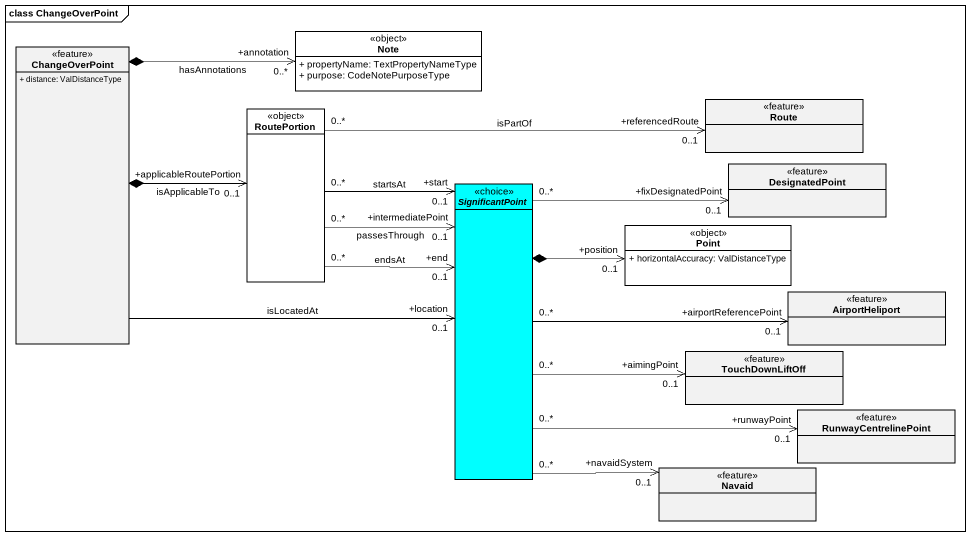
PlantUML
@startuml
mainframe class ChangeOverPoint
hide circle
hide empty members
skinparam classAttributeIconSize 0
class "Note" as Note_ <<object>> #FFFFFF {
  + propertyName: TextPropertyNameType
  + purpose: CodeNotePurposeType
}
class ChangeOverPoint <<feature>> {
  + distance: ValDistanceType
}
class RoutePortion <<object>> #FFFFFF
class Route <<feature>>
abstract class SignificantPoint <<choice>> #00FFFF
class DesignatedPoint <<feature>>
class Point <<object>> #FFFFFF {
  + horizontalAccuracy: ValDistanceType
}
class AirportHeliport <<feature>>
class TouchDownLiftOff <<feature>>
class RunwayCentrelinePoint <<feature>>
class Navaid <<feature>>
ChangeOverPoint *-right-> "+annotation\n0..*" Note_ : hasAnnotations
ChangeOverPoint *-right-> "+applicableRoutePortion\n0..1" RoutePortion : isApplicableTo
ChangeOverPoint -right-> "+location\n0..1" SignificantPoint : isLocatedAt
RoutePortion "0..*" -right-> "+referencedRoute\n0..1" Route : isPartOf
RoutePortion "0..*" --> "+start\n0..1" SignificantPoint : startsAt
RoutePortion "0..*" --> "+intermediatePoint\n0..1" SignificantPoint : passesThrough
RoutePortion "0..*" --> "+end\n0..1" SignificantPoint : endsAt
SignificantPoint "0..*" -right-> "+fixDesignatedPoint\n0..1" DesignatedPoint
SignificantPoint *-right-> "+position\n0..1" Point
SignificantPoint "0..*" -right-> "+airportReferencePoint\n0..1" AirportHeliport
SignificantPoint "0..*" -right-> "+aimingPoint\n0..1" TouchDownLiftOff
SignificantPoint "0..*" -right-> "+runwayPoint\n0..1" RunwayCentrelinePoint
SignificantPoint "0..*" --> "+navaidSystem\n0..1" Navaid
@enduml
